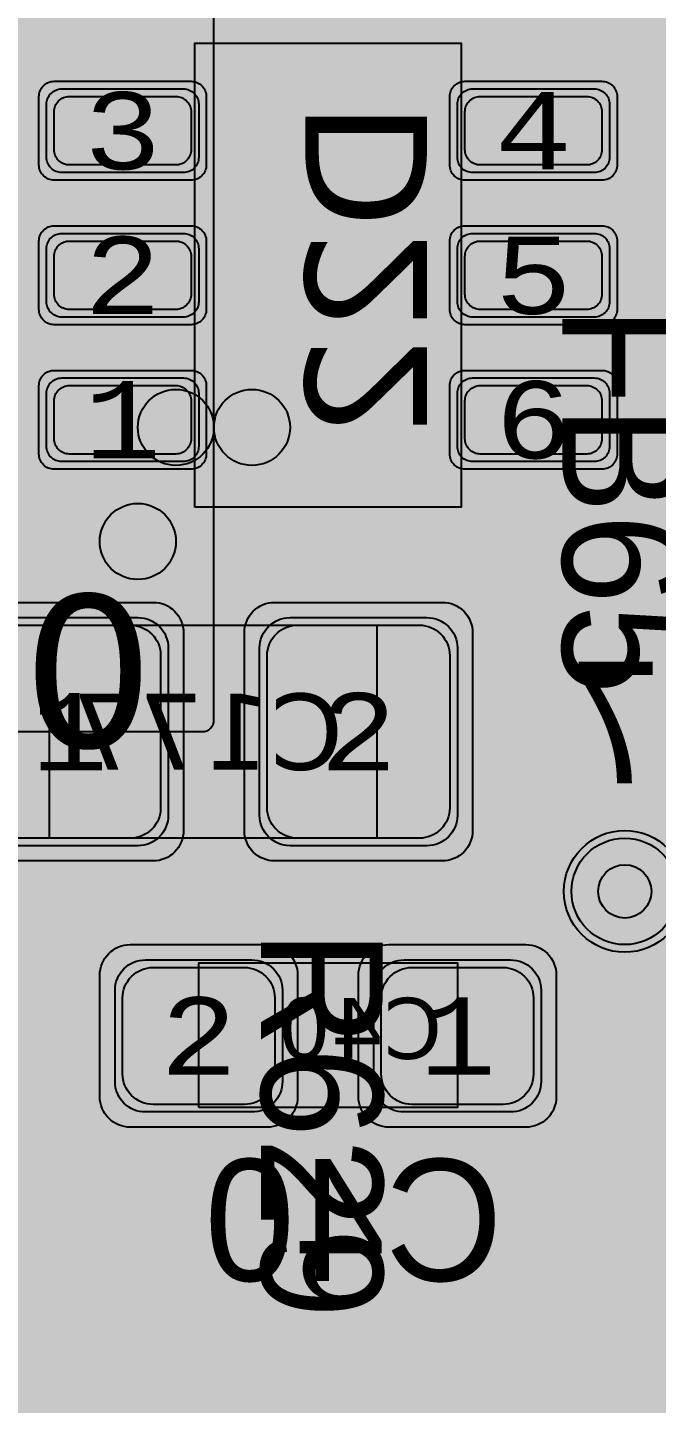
# Model space of a CAD drawing. Extents: x -28 to 199, y -61 to 255.
# Drawn here: x 58.27 to 62.41, y 197.58 to 206.63 of the extents above; entities that cross this region are included whole.
import ezdxf
from ezdxf.enums import TextEntityAlignment as Align

# ---------------------------------------------------------------- set-up
doc = ezdxf.new("R2010")
doc.units = 0
doc.header["$MEASUREMENT"] = 0
for name, color, linetype in [('ASSEMBLY_OUTLINES_BTM', 191, 'CONTINUOUS'), ('ASSEMBLY_PART_NUMBERS_BTM', 191, 'CONTINUOUS'), ('ASSEMBLY_PART_NUMBERS_TOP', 102, 'CONTINUOUS'), ('ASSEMBLY_REF_DES_BTM', 191, 'CONTINUOUS'), ('ASSEMBLY_REF_DES_TOP', 102, 'CONTINUOUS'), ('DRILL_DRAWING', 21, 'CONTINUOUS'), ('GENERATED_SILKSCREEN_BTM', 255, 'CONTINUOUS'), ('GENERATED_SILKSCREEN_TOP', 140, 'CONTINUOUS'), ('PART_PADS_SMD_BTM', 10, 'CONTINUOUS'), ('PIN_NUMBERS_BTM', 8, 'CONTINUOUS'), ('PIN_NUMBERS_TOP', 8, 'CONTINUOUS'), ('PLACEMENT_OUTLINES_BTM', 222, 'CONTINUOUS'), ('PLANE_DATA_LAYER_TOP', 150, 'CONTINUOUS'), ('PLANE_SHAPES_LAYER_2', 230, 'CONTINUOUS'), ('PLANE_SHAPES_LAYER_3', 81, 'CONTINUOUS'), ('PLANE_SHAPES_LAYER_TOP', 150, 'CONTINUOUS'), ('SILKSCREEN_OUTLINES_BTM', 211, 'CONTINUOUS'), ('SILKSCREEN_REF_DES_BTM', 211, 'CONTINUOUS'), ('SILKSCREEN_REF_DES_TOP', 150, 'CONTINUOUS'), ('SOLDERMASK_PADS_BTM', 12, 'CONTINUOUS'), ('SOLDERPASTE_PADS_BTM', 12, 'CONTINUOUS'), ('TRACES_LAYER_3', 81, 'CONTINUOUS'), ('TRACES_LAYER_BOTTOM', 10, 'CONTINUOUS'), ('TRACES_LAYER_TOP', 150, 'CONTINUOUS'), ('VIA_HOLES_LAYER_2', 30, 'CONTINUOUS'), ('VIA_HOLES_LAYER_3', 30, 'CONTINUOUS'), ('VIA_HOLES_LAYER_BOTTOM', 30, 'CONTINUOUS'), ('VIA_HOLES_LAYER_TOP', 30, 'CONTINUOUS'), ('VIA_PADS_LAYER_2', 230, 'CONTINUOUS'), ('VIA_PADS_LAYER_3', 81, 'CONTINUOUS'), ('VIA_PADS_LAYER_BOTTOM', 10, 'CONTINUOUS'), ('VIA_PADS_LAYER_TOP', 150, 'CONTINUOUS')]:
    doc.layers.add(name, color=color, linetype=linetype)
doc.styles.add('COURIER_NEW', font='COUR.TTF')
doc.styles.add('VERDANA', font='verdana.TTF')
doc.styles.add('VERIBEST_GERBER_0', font='txt')

msp = doc.modelspace()

# ---------------------------------------------------------------- hatches: boundary and pattern name
at = {"layer": 'ASSEMBLY_OUTLINES_BTM'}
h = msp.add_hatch(color=256, dxfattribs=at)
edge = h.paths.add_edge_path()
edge.add_arc((59.75, 204), 0.25, 0, 360)
at = {"layer": 'GENERATED_SILKSCREEN_BTM'}
h = msp.add_hatch(color=256, dxfattribs=at)
edge = h.paths.add_edge_path()
edge.add_arc((59, 203.25), 0.25, 0, 360)
at = {"layer": 'PLANE_DATA_LAYER_TOP'}
msp.add_hatch(color=256, dxfattribs=at).paths.add_polyline_path([(59.5, 208.6738, 0.414213562373095), (59.4238, 208.75), (54.8262, 208.75, 0.414213562373095), (54.75, 208.6738), (54.75, 206.250008, -0.414213562373095), (54.749992, 206.25), (53.148147, 206.25, 0.1594073222067743), (53.103112, 206.235268, -0.1594069065060631), (52.807608, 206.138601), (50.5762, 206.138601, 0.414213562373095), (50.5, 206.062401), (50.5, 205.55861, 0.1579723180388247), (50.514481, 205.51392, -0.1579736474302202), (50.6, 205.25), (50.6, 203.85, -0.1579736474302071), (50.514481, 203.58608, 0.1579723180389022), (50.5, 203.54139), (50.5, 203.3262, 0.414213562373095), (50.5762, 203.25), (54.749992, 203.25, -0.414213562373095), (54.75, 203.249992), (54.75, 202.0762, 0.414213562373095), (54.8262, 202), (55.937927, 202, 0.414213562373095), (56.014127, 202.0762), (56.014127, 202.076202, 0.0405672307519167), (56.013127, 202.088506, -0.0405733412202087), (56, 202.25, -0.9999999999999999), (58, 202.25, -0.0405733412202087), (57.986873, 202.088506, 0.0405672307519167), (57.985873, 202.076202), (57.985873, 202.0762, 0.414213562373095), (58.062073, 202), (59.4238, 202, 0.414213562373095), (59.5, 202.0762)], flags=0)
at = {"layer": 'PLANE_SHAPES_LAYER_2'}
h = msp.add_hatch(color=256, dxfattribs=at)
h.paths.add_polyline_path([(169.5, 129.25), (149.5, 129.25), (142.25, 122), (142.25, 90.5), (147.5, 90.5), (147.5, 80), (154, 80), (154, 69.25), (131.75, 69.25), (131.75, 73.25), (121.25, 73.25), (121.25, 81), (110.5, 81), (110.5, 125.75), (106.5, 125.75), (106.5, 128.75), (93.5, 128.75), (93.5, 120.25), (91.75, 120.25), (91.75, 121.5), (80, 121.5), (80, 118.25), (73.25, 118.25), (73.25, 124.5), (67.5, 124.5), (67.5, 128), (57.75, 128), (57.75, 120.25), (55.25, 120.25), (55.25, 121.5), (47.5, 121.5), (47.5, 119), (35, 119), (35, 134.75), (32.75, 134.75), (32.75, 159.75), (29.25, 159.75), (29.25, 175.25), (22.5, 175.25), (22.5, 195.25), (17.25, 195.25), (17.25, 198), (22.5, 198), (22.5, 216.5), (40.25, 216.5), (40.25, 235.5), (54.5, 235.5), (54.5, 254), (87.25, 254), (87.25, 236.25), (86.25, 236.25), (86.25, 228.75), (81, 228.75), (81, 218.75), (95.25, 218.75), (95.25, 194.5), (87, 194.5), (87, 172), (131.1, 172), (131.1, 208.75), (115.5, 208.75), (115.5, 213.75), (106.75, 213.75), (106.75, 218.75), (110.25, 222.25), (110.25, 226.25), (142.5, 226.25), (142.5, 221.5), (160.5, 221.5), (160.5, 240.75), (169.5, 240.75)])
h.paths.add_polyline_path([(35.5, 149.5), (41.75, 149.5), (41.75, 152), (39.25, 152), (39.25, 154), (37.75, 154), (37.75, 152), (35.5, 152)], flags=16)
h.paths.add_polyline_path([(37.5, 125.75), (37.5, 128.75), (42.75, 128.75), (42.75, 125.75)], flags=16)
h.paths.add_polyline_path([(52, 127.75), (52, 130.75), (54.25, 130.75), (54.25, 127.75)], flags=16)
h.paths.add_polyline_path([(50.75, 219.5), (50.75, 226.5), (71.75, 226.5), (71.75, 219.5)], flags=16)
h.paths.add_polyline_path([(66.5, 150.75), (66.5, 177.5), (72.25, 177.5), (72.25, 150.75)], flags=16)
h.paths.add_polyline_path([(47.25, 185.25), (73, 185.25), (73, 188.25), (70.25, 188.25), (70.25, 191), (47.25, 191)], flags=16)
h.paths.add_polyline_path([(84.5, 208), (84.5, 212.75), (85, 212.75), (85, 208)], flags=16)
h.paths.add_polyline_path([(61.5, 137.25), (87.75, 137.25), (87.75, 140.5), (84.75, 140.5), (84.75, 143), (61.5, 143)], flags=16)
h.paths.add_polyline_path([(88.75, 127), (88.75, 130), (91, 130), (91, 127)], flags=16)
h.paths.add_polyline_path([(85.5, 130.25), (85.5, 132.5), (91, 132.5), (91, 130.25)], flags=16)
h.paths.add_polyline_path([(108.75, 142.25), (135.75, 142.25), (135.75, 145.75), (132.25, 145.75), (132.25, 149), (108.75, 149)], flags=16)
h.paths.add_polyline_path([(114.25, 126.75), (140.75, 126.75), (140.75, 129.75), (137.25, 129.75), (137.25, 133), (114.25, 133)], flags=16)
h.paths.add_polyline_path([(155.25, 180.25), (166.25, 180.25), (166.25, 186.25), (152.25, 186.25), (152.25, 183), (155.25, 183)], flags=16)
at = {"layer": 'PLANE_SHAPES_LAYER_3'}
h = msp.add_hatch(color=256, dxfattribs=at)
h.paths.add_polyline_path([(169.5, 129.25), (149.5, 129.25), (142.25, 122), (142.25, 90.5), (147.5, 90.5), (147.5, 80), (154, 80), (154, 69.25), (131.75, 69.25), (131.75, 73.25), (121.25, 73.25), (121.25, 81), (110.5, 81), (110.5, 125.75), (106.5, 125.75), (106.5, 128.75), (93.5, 128.75), (93.5, 120.25), (91.75, 120.25), (91.75, 121.5), (80, 121.5), (80, 118.25), (73.25, 118.25), (73.25, 124.5), (67.5, 124.5), (67.5, 127.75), (58.25, 127.75), (58.25, 130.25), (88.75, 130.25), (88.75, 127), (91, 127), (91, 132.5), (55, 132.5), (55, 131.25), (52, 131.25), (52, 127.75), (55, 127.75), (55, 127.25), (57.75, 127.25), (57.75, 120.25), (55.25, 120.25), (55.25, 121.5), (47.5, 121.5), (47.5, 119), (35, 119), (35, 134.75), (32.75, 134.75), (32.75, 159.75), (29.25, 159.75), (29.25, 175.25), (22.5, 175.25), (22.5, 195.25), (17.25, 195.25), (17.25, 198), (22.5, 198), (22.5, 216.5), (40.25, 216.5), (40.25, 235.5), (54.5, 235.5), (54.5, 254), (87.25, 254), (87.25, 236.25), (86.25, 236.25), (86.25, 228.75), (81, 228.75), (81, 218.75), (95.25, 218.75), (95.25, 194.5), (87, 194.5), (87, 172), (131.1, 172), (131.1, 208.75), (115.5, 208.75), (115.5, 213.75), (106.75, 213.75), (106.75, 218.75), (110.25, 222.25), (110.25, 226.25), (142.5, 226.25), (142.5, 221.5), (160.5, 221.5), (160.5, 240.75), (169.5, 240.75)])
h.paths.add_polyline_path([(35.5, 149.5), (41.75, 149.5), (41.75, 152), (39.25, 152), (39.25, 154), (37.75, 154), (37.75, 152), (35.5, 152)], flags=16)
h.paths.add_polyline_path([(37.5, 125.75), (37.5, 128.75), (42.75, 128.75), (42.75, 125.75)], flags=16)
h.paths.add_polyline_path([(50.75, 219.5), (50.75, 226.5), (71.75, 226.5), (71.75, 219.5)], flags=16)
h.paths.add_polyline_path([(66.5, 150.75), (66.5, 177.5), (72.25, 177.5), (72.25, 150.75)], flags=16)
h.paths.add_polyline_path([(47.25, 185.25), (73, 185.25), (73, 188.25), (70.25, 188.25), (70.25, 191), (47.25, 191)], flags=16)
h.paths.add_polyline_path([(84.5, 208), (84.5, 212.75), (85, 212.75), (85, 208)], flags=16)
h.paths.add_polyline_path([(61.5, 137.25), (87.75, 137.25), (87.75, 140.5), (84.75, 140.5), (84.75, 143), (61.5, 143)], flags=16)
h.paths.add_polyline_path([(108.75, 142.25), (135.75, 142.25), (135.75, 145.75), (132.25, 145.75), (132.25, 149), (108.75, 149)], flags=16)
h.paths.add_polyline_path([(114.25, 126.75), (140.75, 126.75), (140.75, 129.75), (137.25, 129.75), (137.25, 133), (114.25, 133)], flags=16)
h.paths.add_polyline_path([(155.25, 180.25), (166.25, 180.25), (166.25, 186.25), (152.25, 186.25), (152.25, 183), (155.25, 183)], flags=16)
at = {"layer": 'SILKSCREEN_OUTLINES_BTM'}
h = msp.add_hatch(color=256, dxfattribs=at)
edge = h.paths.add_edge_path()
edge.add_arc((59, 203.25), 0.25, 0, 360)
at = {"layer": 'VIA_HOLES_LAYER_2'}
h = msp.add_hatch(color=256, dxfattribs=at)
edge = h.paths.add_edge_path()
edge.add_arc((62.2, 200.95), 0.175, 0, 360)
at = {"layer": 'VIA_HOLES_LAYER_3'}
h = msp.add_hatch(color=256, dxfattribs=at)
edge = h.paths.add_edge_path()
edge.add_arc((62.2, 200.95), 0.175, 0, 360)
at = {"layer": 'VIA_HOLES_LAYER_BOTTOM'}
h = msp.add_hatch(color=256, dxfattribs=at)
edge = h.paths.add_edge_path()
edge.add_arc((62.2, 200.95), 0.175, 0, 360)
at = {"layer": 'VIA_HOLES_LAYER_TOP'}
h = msp.add_hatch(color=256, dxfattribs=at)
edge = h.paths.add_edge_path()
edge.add_arc((62.2, 200.95), 0.175, 0, 360)

# ---------------------------------------------------------------- linework, layer by layer
at = {"layer": 'ASSEMBLY_OUTLINES_BTM', "const_width": 0.1}
msp.add_lwpolyline([(59.37, 203.48), (59.37, 206.53), (61.12, 206.53), (61.12, 203.48)], close=True, dxfattribs=at)
at = {"layer": 'ASSEMBLY_OUTLINES_BTM'}
for points in [[(58.42, 201.3), (58.42, 202.7), (60.57, 202.7), (60.57, 201.3)], [(59.4, 199.53), (59.4, 200.48), (61.1, 200.48), (61.1, 199.53)]]:
    msp.add_lwpolyline(points, close=True, dxfattribs=at)
for centre in [(59.25, 204), (59.75, 204)]:
    msp.add_circle(centre, 0.25, dxfattribs=at)
at = {"layer": 'GENERATED_SILKSCREEN_BTM', "const_width": 0.15}
for points in [[(61.125005, 206.283116, 1.53862e-05), (61.124995, 206.283112), (61.124995, 206.524995), (59.375005, 206.524995), (59.375005, 206.283112, 1.53862e-05), (59.374995, 206.283116), (59.374995, 206.525, -0.4142135624), (59.375, 206.525005), (61.125, 206.525005, -0.4142135624), (61.125005, 206.525), (61.125005, 206.283116)], [(59.375005, 205.333112, 1.53862e-05), (59.374995, 205.333116), (59.374995, 205.616884, 1.53862e-05), (59.375005, 205.616888), (59.375005, 205.333112)], [(61.125005, 205.333116, 1.53862e-05), (61.124995, 205.333112), (61.124995, 205.616888, 1.53862e-05), (61.125005, 205.616884), (61.125005, 205.333116)], [(59.375005, 204.383112, 1.53862e-05), (59.374995, 204.383116), (59.374995, 204.666884, 1.53862e-05), (59.375005, 204.666888), (59.375005, 204.383112)], [(61.125005, 204.383116, 1.53862e-05), (61.124995, 204.383112), (61.124995, 204.666888, 1.53862e-05), (61.125005, 204.666884), (61.125005, 204.383116)], [(59.500005, 204, -0.113247518), (59.475, 203.891016), (59.475, 203.891039, 0.2293939941), (59.475, 204.108961), (59.475, 204.108984, -0.113247518), (59.500005, 204)], [(61.125005, 203.475, -0.4142135624), (61.125, 203.474995), (59.375, 203.474995, -0.4142135624), (59.374995, 203.475), (59.374995, 203.716884, 1.53862e-05), (59.375005, 203.716888), (59.375005, 203.475005), (61.124995, 203.475005), (61.124995, 203.716888, 1.53862e-05), (61.125005, 203.716884), (61.125005, 203.475)], [(59.769515, 202.700005, 1.10969e-05), (59.769508, 202.699995), (59.230492, 202.699995, 1.10969e-05), (59.230485, 202.700005), (59.769515, 202.700005)], [(59.769515, 201.299995), (59.230485, 201.299995, 1.10969e-05), (59.230492, 201.300005), (59.769508, 201.300005, 1.10969e-05), (59.769515, 201.299995)], [(60.542098, 200.480005, 1.22306e-05), (60.542089, 200.479995), (59.957911, 200.479995, 1.22306e-05), (59.957902, 200.480005), (60.542098, 200.480005)], [(60.533844, 199.529995), (59.966156, 199.529995, 1.1642e-05), (59.966164, 199.530005), (60.533836, 199.530005, 1.1642e-05), (60.533844, 199.529995)]]:
    msp.add_lwpolyline(points, format="xyb", dxfattribs=at)
for points in [[(61.9436, 201.6704), (61.9452, 201.6648), (61.9444, 201.6592), (61.9412, 201.6544), (61.9364, 201.6512), (61.9308, 201.6496), (61.9252, 201.6488), (61.9204, 201.6504), (61.9164, 201.6552), (61.4852, 202.4224), (61.4836, 202.4264), (61.4836, 202.4296), (61.4836, 202.4328), (61.4852, 202.436), (61.4876, 202.4408), (61.4908, 202.444), (61.4948, 202.4456), (61.4988, 202.4464), (62.0388, 202.4464), (62.0444, 202.4448), (62.0492, 202.4408), (62.0516, 202.436), (62.0524, 202.4296), (62.0516, 202.424), (62.0492, 202.4184), (62.0444, 202.4144), (62.0388, 202.4136), (61.526, 202.4136), (61.9436, 201.6704)], [(62.6724, 201.6552), (62.2412, 202.4224), (62.2396, 202.4264), (62.2396, 202.4296), (62.2396, 202.4328), (62.2412, 202.436), (62.2436, 202.4408), (62.2468, 202.444), (62.2508, 202.4456), (62.2548, 202.4464), (62.7948, 202.4464)], [(62.7948, 202.4136), (62.282, 202.4136), (62.6996, 201.6704)], [(59.7748, 199.0636), (59.6404, 199.1732), (59.6372, 199.174), (59.6356, 199.1748), (59.634, 199.1756), (59.6308, 199.1764), (59.3612, 199.1764), (59.358, 199.1756), (59.3564, 199.1748), (59.354, 199.174), (59.3508, 199.1732), (59.2164, 199.0636), (59.214, 199.0596), (59.2132, 199.0564), (59.2116, 199.054), (59.2108, 199.0508), (59.2108, 198.502), (59.2116, 198.4996), (59.2132, 198.494), (59.214, 198.4924), (59.2164, 198.4892), (59.3508, 198.3796), (59.354, 198.3788), (59.3564, 198.378), (59.3572, 198.3772), (59.3588, 198.3764), (59.3612, 198.3764), (59.6308, 198.3764), (59.634, 198.3772), (59.6372, 198.378), (59.6404, 198.3796), (59.7748, 198.4892), (59.7772, 198.4908), (59.778, 198.4916), (59.7796, 198.494), (59.7812, 198.4996), (59.782, 198.502), (59.782, 199.0508), (59.7812, 199.054), (59.7796, 199.0564), (59.7788, 199.0596), (59.7748, 199.0636)], [(60.4828, 198.6676), (60.0524, 199.0964), (60.0524, 198.6676), (60.4828, 198.6676)], [(61.1508, 198.3796), (61.2852, 198.4892), (61.2892, 198.4916), (61.29, 198.4948), (61.2916, 198.498), (61.2924, 198.502), (61.2924, 199.0508), (61.2916, 199.0548), (61.29, 199.058), (61.2884, 199.0596), (61.2876, 199.0612), (61.286, 199.0636), (61.1508, 199.1732), (61.1484, 199.174), (61.146, 199.1748), (61.1452, 199.1756), (61.142, 199.1764), (60.8724, 199.1764), (60.8684, 199.1756), (60.8668, 199.1748), (60.8644, 199.174), (60.862, 199.1732), (60.7268, 199.0636), (60.7236, 199.0596), (60.722, 199.0532), (60.7228, 199.0484), (60.7244, 199.0444), (60.7268, 199.0412), (60.7308, 199.038), (60.7348, 199.0356), (60.7388, 199.0348), (60.7428, 199.0348), (60.746, 199.0372), (60.878, 199.1436), (61.1364, 199.1436), (61.2596, 199.0428), (61.2596, 198.51), (61.1364, 198.4092), (60.878, 198.4092), (60.746, 198.5156), (60.7428, 198.5172), (60.7388, 198.518), (60.7348, 198.5172), (60.7308, 198.5148), (60.7268, 198.5116), (60.7244, 198.5076), (60.7228, 198.5028), (60.722, 198.498), (60.7236, 198.4932), (60.7268, 198.4892), (60.862, 198.3796), (60.8652, 198.378), (60.866, 198.3772), (60.8684, 198.3772), (60.8692, 198.3764), (60.87, 198.3764), (60.8724, 198.3764), (61.142, 198.3764), (61.1452, 198.3772), (61.1484, 198.378), (61.1508, 198.3796)], [(59.6764, 198.4492), (59.626, 198.4092), (59.3676, 198.4092), (59.2428, 198.51), (59.2428, 199.0428), (59.29, 199.0804), (59.6764, 198.4492)], [(59.7492, 199.0428), (59.7492, 198.51), (59.702, 198.47), (59.3148, 199.1012), (59.3676, 199.1436), (59.626, 199.1436), (59.7492, 199.0428)], [(60.0524, 198.3924), (60.0516, 198.386), (60.0476, 198.382), (60.042, 198.3796), (60.0364, 198.3788), (60.0308, 198.3796), (60.026, 198.382), (60.022, 198.386), (60.0204, 198.3924), (60.0204, 198.6348), (59.9828, 198.6348), (59.9772, 198.6364), (59.9724, 198.6396), (59.97, 198.6452), (59.9692, 198.6508), (59.97, 198.6572), (59.9724, 198.6628), (59.9772, 198.6668), (59.9828, 198.6676), (60.0204, 198.6676), (60.0204, 199.138), (60.0212, 199.142), (60.0236, 199.1452), (60.0268, 199.1484), (60.0308, 199.1508), (60.0356, 199.1524), (60.0404, 199.1532), (60.0444, 199.1524), (60.0484, 199.1492), (60.534, 198.6636), (60.5372, 198.6588), (60.5388, 198.654), (60.538, 198.6492), (60.5348, 198.6436), (60.5332, 198.6396), (60.53, 198.6372), (60.5268, 198.6356), (60.5228, 198.6348), (60.0524, 198.6348), (60.0524, 198.3924)]]:
    msp.add_lwpolyline(points, dxfattribs=at)
at = {"layer": 'GENERATED_SILKSCREEN_BTM'}
msp.add_circle((59, 203.25), 0.25, dxfattribs=at)
at = {"layer": 'GENERATED_SILKSCREEN_TOP', "const_width": 0.15}
for points in [[(62.5772, 204.6928), (61.8092, 204.6928), (61.8036, 204.6912), (61.7988, 204.6872), (61.7964, 204.6824), (61.7956, 204.6768), (61.7964, 204.6704), (61.7988, 204.6648), (61.8036, 204.6608), (61.8092, 204.6592), (62.2132, 204.6592), (62.2132, 204.2968), (62.214, 204.2912), (62.218, 204.2864), (62.2236, 204.284), (62.2292, 204.2832), (62.2356, 204.284), (62.2412, 204.2864), (62.2444, 204.2912), (62.246, 204.2968), (62.246, 204.6592), (62.5604, 204.6592)], [(62.5772, 203.9368), (62.2276, 203.9368), (62.2252, 203.9368), (62.2228, 203.9368), (61.8092, 203.9368), (61.8036, 203.9352), (61.798, 203.9312), (61.794, 203.9264), (61.7932, 203.9208), (61.7932, 203.5008), (61.9076, 203.3696), (61.9124, 203.3664), (61.9188, 203.3648), (62.09, 203.3648), (62.2228, 203.4824), (62.29, 203.3984), (62.2932, 203.396), (62.2972, 203.3936), (62.3012, 203.392), (62.3036, 203.3912), (62.4732, 203.3912)], [(62.2084, 203.9032), (62.2084, 203.5144), (62.0764, 203.3968), (61.926, 203.3968), (61.826, 203.512), (61.826, 203.9032), (62.2084, 203.9032)], [(62.5604, 203.9032), (62.5604, 203.5136), (62.4612, 203.424), (62.3124, 203.424), (62.2412, 203.512), (62.2412, 203.9032), (62.5604, 203.9032)], [(62.4732, 203.3912), (62.5876, 203.4944)], [(62.5604, 203.024), (62.4596, 203.1472), (62.1724, 203.1472), (62.2612, 203.0384), (62.262, 203.0352), (62.2628, 203.0336), (62.2628, 203.0328), (62.2636, 203.0328), (62.2644, 203.0288), (62.2644, 202.7592), (62.2636, 202.756), (62.2628, 202.7552), (62.2628, 202.7544), (62.262, 202.752), (62.2612, 202.7488), (62.1524, 202.6144), (62.1508, 202.6136), (62.1492, 202.612), (62.1484, 202.6112), (62.1468, 202.6112), (62.1412, 202.6096), (62.1388, 202.6088), (61.9188, 202.6088), (61.9148, 202.6096), (61.9116, 202.6112), (61.9084, 202.612), (61.906, 202.6144), (61.7964, 202.7488), (61.7948, 202.7528), (61.794, 202.7536), (61.794, 202.7552), (61.794, 202.7568), (61.7932, 202.7576), (61.7932, 202.7592), (61.7932, 203.0288), (61.794, 203.032), (61.7948, 203.0352), (61.7964, 203.0384), (61.906, 203.1728), (61.9076, 203.1744), (61.9084, 203.176), (61.9108, 203.1776), (61.9164, 203.1792), (61.9188, 203.18), (62.4676, 203.18), (62.4716, 203.1792), (62.4748, 203.1776), (62.4772, 203.176), (62.478, 203.1744), (62.4804, 203.1728), (62.59, 203.0384)], [(62.1308, 203.1472), (61.9268, 203.1472), (61.826, 203.024), (61.826, 202.7656), (61.9268, 202.6408), (62.1308, 202.6408), (62.2324, 202.7656), (62.2324, 203.024), (62.1308, 203.1472)], [(62.59, 202.7488), (62.4804, 202.6144), (62.4764, 202.6104), (62.47, 202.6096), (62.466, 202.6104), (62.462, 202.612), (62.458, 202.6144), (62.4548, 202.6184), (62.4524, 202.6224), (62.4516, 202.6264), (62.4516, 202.6304), (62.454, 202.6336), (62.5604, 202.7648)], [(62.5772, 202.4248), (62.1924, 202.4248), (62.1868, 202.424), (62.1828, 202.4216), (62.1804, 202.4184), (62.1788, 202.4128), (62.1772, 202.4088), (62.1764, 202.4056), (62.1772, 202.4016), (62.1796, 202.3984), (62.286, 202.268), (62.286, 202.0096), (62.1844, 201.8848), (61.9268, 201.8848), (61.8268, 202.0096), (61.8268, 202.268), (61.9324, 202.3984), (61.9348, 202.404), (61.9348, 202.4088), (61.9316, 202.4136), (61.9276, 202.4184), (61.922, 202.4216), (61.9164, 202.4224), (61.9132, 202.4224), (61.9108, 202.4216), (61.9068, 202.4176), (61.7964, 202.2824), (61.7948, 202.28), (61.7948, 202.2768), (61.7932, 202.2736), (61.7932, 202.004), (61.7932, 202.0016), (61.794, 202.0008), (61.794, 202), (61.7948, 201.9984), (61.7948, 201.9968), (61.7964, 201.9936), (61.9068, 201.8584), (61.9092, 201.856), (61.9108, 201.8552), (61.9156, 201.8536), (61.9188, 201.8528), (62.1924, 201.8528), (62.1964, 201.8536), (62.2004, 201.8552), (62.202, 201.8552), (62.2028, 201.856), (62.2044, 201.8576), (62.206, 201.8584), (62.3148, 201.9936), (62.3164, 201.9976), (62.3172, 202), (62.318, 202.004), (62.318, 202.2736)], [(62.318, 202.2736), (62.3172, 202.2768), (62.3164, 202.2792), (62.3148, 202.2824), (62.2268, 202.3912), (62.5604, 202.3912)], [(60.3092, 200.0256), (60.3108, 200.0232), (60.3148, 200.0224), (60.3188, 200.02), (60.3228, 200.02), (60.4876, 200.02), (60.4916, 200.02), (60.494, 200.0224), (60.4964, 200.0224), (60.4972, 200.0232), (60.498, 200.024), (60.5004, 200.0256), (60.61, 200.1616), (60.6116, 200.1656), (60.6124, 200.168), (60.6132, 200.172), (60.6132, 200.5752), (60.6116, 200.5824), (60.6076, 200.5864), (60.6036, 200.5912), (60.5972, 200.5928), (59.8292, 200.5928), (59.8228, 200.5912), (59.8188, 200.5872), (59.8164, 200.5824), (59.8156, 200.5768), (59.8164, 200.5704), (59.8188, 200.5648), (59.8228, 200.5608), (59.8292, 200.5592), (60.1972, 200.5592), (60.1972, 200.1832), (59.8244, 200.052), (59.8188, 200.0488), (59.8156, 200.0432), (59.8148, 200.0368), (59.8164, 200.032), (59.8196, 200.0272), (59.8236, 200.0232), (59.8284, 200.0208), (59.8348, 200.0224), (60.2076, 200.1536), (60.3092, 200.0256)], [(60.5804, 200.5592), (60.5804, 200.176), (60.4796, 200.052), (60.3308, 200.052), (60.2292, 200.176), (60.2292, 200.5592), (60.5804, 200.5592)], [(60.61, 199.4048), (60.5004, 199.2704), (60.4964, 199.2664), (60.49, 199.2656), (60.486, 199.2664), (60.482, 199.268), (60.478, 199.2704), (60.4748, 199.2744), (60.4724, 199.2784), (60.4716, 199.2824), (60.4716, 199.2864), (60.474, 199.2896), (60.5804, 199.4208), (60.5804, 199.68), (60.4796, 199.8032), (60.1924, 199.8032), (60.2812, 199.6944), (60.282, 199.6912), (60.2828, 199.6896), (60.2828, 199.6888), (60.2836, 199.6888), (60.2844, 199.6848), (60.2844, 199.4152), (60.2836, 199.412), (60.2828, 199.4112), (60.2828, 199.4104), (60.282, 199.408), (60.2812, 199.4048), (60.1724, 199.2704), (60.1708, 199.2696), (60.1692, 199.268), (60.1684, 199.2672), (60.1668, 199.2672), (60.1612, 199.2656), (60.1588, 199.2648), (59.9388, 199.2648), (59.9348, 199.2656), (59.9316, 199.2672), (59.9284, 199.268), (59.926, 199.2704), (59.8164, 199.4048), (59.8148, 199.4088), (59.814, 199.4096), (59.814, 199.4112), (59.814, 199.4128), (59.8132, 199.4136), (59.8132, 199.4152), (59.8132, 199.6848), (59.814, 199.688), (59.8148, 199.6912), (59.8164, 199.6944), (59.926, 199.8288), (59.9276, 199.8304), (59.9284, 199.832), (59.9308, 199.8336), (59.9364, 199.8352), (59.9388, 199.836), (60.4876, 199.836), (60.4916, 199.8352), (60.4948, 199.8336), (60.4972, 199.832), (60.498, 199.8304), (60.5004, 199.8288), (60.61, 199.6944), (60.6108, 199.6912), (60.6116, 199.6888), (60.6124, 199.688), (60.6132, 199.6848), (60.6132, 199.4152), (60.6124, 199.412), (60.6124, 199.4112), (60.6116, 199.4104), (60.6108, 199.408), (60.61, 199.4048)], [(60.1508, 199.8032), (59.9468, 199.8032), (59.846, 199.68), (59.846, 199.4216), (59.9468, 199.2968), (60.1508, 199.2968), (60.2524, 199.4216), (60.2524, 199.68), (60.1508, 199.8032)], [(60.61, 198.6488), (60.5004, 198.5144), (60.4964, 198.512), (60.4932, 198.5112), (60.4908, 198.5096), (60.4876, 198.5088), (60.378, 198.5088), (60.3756, 198.5096), (60.37, 198.5112), (60.366, 198.512), (60.3644, 198.5144), (59.9316, 199.0472), (59.846, 199.0472), (59.846, 198.5248), (59.8444, 198.5192), (59.8412, 198.5144), (59.8356, 198.512), (59.8292, 198.5112), (59.8236, 198.512), (59.818, 198.5144), (59.8148, 198.5192), (59.8132, 198.5248), (59.8132, 199.064), (59.8148, 199.0704), (59.8188, 199.0744), (59.8236, 199.0784), (59.8292, 199.08), (59.9388, 199.08), (59.9412, 199.0792), (59.9468, 199.0776), (59.9492, 199.076), (59.9508, 199.0744), (59.9524, 199.0728), (60.386, 198.5408), (60.4796, 198.5408), (60.5804, 198.6656), (60.5804, 198.924), (60.474, 199.0544), (60.4724, 199.06), (60.4732, 199.0648), (60.4756, 199.0704), (60.4804, 199.0736), (60.486, 199.0768), (60.4916, 199.0776), (60.4964, 199.0768), (60.5004, 199.0728), (60.61, 198.9384), (60.6108, 198.9352), (60.6116, 198.9328), (60.6124, 198.932), (60.6132, 198.9288), (60.6132, 198.6592), (60.6124, 198.656), (60.6124, 198.6552), (60.6116, 198.6544), (60.6108, 198.652), (60.61, 198.6488)], [(59.8164, 198.1824), (59.926, 198.3168), (59.93, 198.3208), (59.9348, 198.3216), (59.9404, 198.3208), (59.946, 198.3176), (59.9508, 198.3144), (59.9532, 198.3088), (59.954, 198.304), (59.9524, 198.2984), (59.846, 198.168), (59.846, 197.9096), (59.9468, 197.7848), (60.234, 197.7848), (60.146, 197.8936), (60.1444, 197.8968), (60.1436, 197.8976), (60.1428, 197.9), (60.1428, 197.9032), (60.1428, 198.1728), (60.1428, 198.176), (60.1452, 198.1808), (60.146, 198.1824), (60.2548, 198.3168), (60.2556, 198.3184), (60.2572, 198.32), (60.2596, 198.3216), (60.2652, 198.3232), (60.2684, 198.324), (60.4876, 198.324), (60.4916, 198.3232), (60.4948, 198.3216), (60.4972, 198.32), (60.498, 198.3184), (60.5004, 198.3168), (60.61, 198.1824), (60.6108, 198.1792), (60.6116, 198.1768), (60.6124, 198.176), (60.6132, 198.1728), (60.6132, 197.9032), (60.6124, 197.9), (60.6124, 197.8992), (60.6116, 197.8984), (60.6108, 197.896), (60.61, 197.8928), (60.5004, 197.7584), (60.4972, 197.756), (60.4932, 197.7552), (60.4908, 197.7536), (60.4876, 197.7528), (59.9388, 197.7528), (59.9364, 197.7536), (59.9308, 197.7552), (59.9292, 197.756), (59.926, 197.7584), (59.8164, 197.8928), (59.8148, 197.8968), (59.814, 197.8976), (59.814, 197.8992), (59.814, 197.9008), (59.8132, 197.9016), (59.8132, 197.9032), (59.8132, 198.1728), (59.814, 198.176), (59.8148, 198.1792), (59.8164, 198.1824)], [(60.4796, 198.2912), (60.2764, 198.2912), (60.1748, 198.168), (60.1748, 197.9096), (60.2764, 197.7848), (60.4796, 197.7848), (60.5804, 197.9096), (60.5804, 198.168), (60.4796, 198.2912)]]:
    msp.add_lwpolyline(points, dxfattribs=at)
at = {"layer": 'PART_PADS_SMD_BTM'}
for points in [[(58.4, 206.125, -0.4142135624), (58.5, 206.225), (59.3, 206.225, -0.4142135624), (59.4, 206.125), (59.4, 205.775, -0.4142135624), (59.3, 205.675), (58.5, 205.675, -0.4142135624), (58.4, 205.775)], [(61.1, 206.125, -0.4142135624), (61.2, 206.225), (62, 206.225, -0.4142135624), (62.1, 206.125), (62.1, 205.775, -0.4142135624), (62, 205.675), (61.2, 205.675, -0.4142135624), (61.1, 205.775)], [(58.4, 205.175, -0.4142135624), (58.5, 205.275), (59.3, 205.275, -0.4142135624), (59.4, 205.175), (59.4, 204.825, -0.4142135624), (59.3, 204.725), (58.5, 204.725, -0.4142135624), (58.4, 204.825)], [(61.1, 205.175, -0.4142135624), (61.2, 205.275), (62, 205.275, -0.4142135624), (62.1, 205.175), (62.1, 204.825, -0.4142135624), (62, 204.725), (61.2, 204.725, -0.4142135624), (61.1, 204.825)], [(58.4, 204.225, -0.4142135624), (58.5, 204.325), (59.3, 204.325, -0.4142135624), (59.4, 204.225), (59.4, 203.875, -0.4142135624), (59.3, 203.775), (58.5, 203.775, -0.4142135624), (58.4, 203.875)], [(61.1, 204.225, -0.4142135624), (61.2, 204.325), (62, 204.325, -0.4142135624), (62.1, 204.225), (62.1, 203.875, -0.4142135624), (62, 203.775), (61.2, 203.775, -0.4142135624), (61.1, 203.875)], [(59, 202.75, -0.4142135624), (59.2, 202.55), (59.2, 201.45, -0.4142135624), (59, 201.25), (58.1, 201.25, -0.4142135624), (57.9, 201.45), (57.9, 202.55, -0.4142135624), (58.1, 202.75)], [(60.9, 202.75, -0.4142135624), (61.1, 202.55), (61.1, 201.45, -0.4142135624), (60.9, 201.25), (60, 201.25, -0.4142135624), (59.8, 201.45), (59.8, 202.55, -0.4142135624), (60, 202.75)], [(59.95, 199.7, -0.4142135624), (59.75, 199.5), (59.05, 199.5, -0.4142135624), (58.85, 199.7), (58.85, 200.3, -0.4142135624), (59.05, 200.5), (59.75, 200.5, -0.4142135624), (59.95, 200.3)], [(61.65, 199.7, -0.4142135624), (61.45, 199.5), (60.75, 199.5, -0.4142135624), (60.55, 199.7), (60.55, 200.3, -0.4142135624), (60.75, 200.5), (61.45, 200.5, -0.4142135624), (61.65, 200.3)]]:
    msp.add_lwpolyline(points, format="xyb", close=True, dxfattribs=at)
at = {"layer": 'PLACEMENT_OUTLINES_BTM'}
for points in [[(59.375, 203.475), (59.375, 206.525), (61.125, 206.525), (61.125, 203.475)], [(58.42, 201.3), (58.42, 202.7), (60.57, 202.7), (60.57, 201.3)], [(59.4, 199.53), (59.4, 200.48), (61.1, 200.48), (61.1, 199.53)]]:
    msp.add_lwpolyline(points, close=True, dxfattribs=at)
at = {"layer": 'PLANE_DATA_LAYER_TOP'}
msp.add_lwpolyline([(50.5762, 203.25), (54.749992, 203.25, -0.4142135624), (54.75, 203.249992), (54.75, 202.0762, 0.4142135624), (54.8262, 202), (55.937927, 202, 0.4142135624), (56.014127, 202.0762), (56.014127, 202.076202, 0.0405672308), (56.013127, 202.088506, -0.0405733412), (56, 202.25, -1), (58, 202.25, -0.0405733412), (57.986873, 202.088506, 0.0405672308), (57.985873, 202.076202), (57.985873, 202.0762, 0.4142135624), (58.062073, 202), (59.4238, 202, 0.4142135624), (59.5, 202.0762), (59.5, 208.6738, 0.4142135624)], format="xyb", dxfattribs=at)
at = {"layer": 'PLANE_SHAPES_LAYER_TOP'}
msp.add_solid([(54.75, 202), (59.5, 202), (54.75, 208.75), (59.5, 208.75)], dxfattribs=at)
at = {"layer": 'SILKSCREEN_OUTLINES_BTM'}
for points in [[(59.375, 203.475), (59.375, 206.525), (61.125, 206.525), (61.125, 203.475)], [(58.42, 201.3), (58.42, 202.7), (60.57, 202.7), (60.57, 201.3)], [(59.4, 199.53), (59.4, 200.48), (61.1, 200.48), (61.1, 199.53)]]:
    msp.add_lwpolyline(points, close=True, dxfattribs=at)
for centre in [(59.25, 204), (59, 203.25)]:
    msp.add_circle(centre, 0.25, dxfattribs=at)
at = {"layer": 'SOLDERMASK_PADS_BTM'}
for points in [[(58.35, 206.175, -0.4142135624), (58.45, 206.275), (59.35, 206.275, -0.4142135624), (59.45, 206.175), (59.45, 205.725, -0.4142135624), (59.35, 205.625), (58.45, 205.625, -0.4142135624), (58.35, 205.725)], [(61.05, 206.175, -0.4142135624), (61.15, 206.275), (62.05, 206.275, -0.4142135624), (62.15, 206.175), (62.15, 205.725, -0.4142135624), (62.05, 205.625), (61.15, 205.625, -0.4142135624), (61.05, 205.725)], [(58.35, 205.225, -0.4142135624), (58.45, 205.325), (59.35, 205.325, -0.4142135624), (59.45, 205.225), (59.45, 204.775, -0.4142135624), (59.35, 204.675), (58.45, 204.675, -0.4142135624), (58.35, 204.775)], [(61.05, 205.225, -0.4142135624), (61.15, 205.325), (62.05, 205.325, -0.4142135624), (62.15, 205.225), (62.15, 204.775, -0.4142135624), (62.05, 204.675), (61.15, 204.675, -0.4142135624), (61.05, 204.775)], [(58.35, 204.275, -0.4142135624), (58.45, 204.375), (59.35, 204.375, -0.4142135624), (59.45, 204.275), (59.45, 203.825, -0.4142135624), (59.35, 203.725), (58.45, 203.725, -0.4142135624), (58.35, 203.825)], [(61.05, 204.275, -0.4142135624), (61.15, 204.375), (62.05, 204.375, -0.4142135624), (62.15, 204.275), (62.15, 203.825, -0.4142135624), (62.05, 203.725), (61.15, 203.725, -0.4142135624), (61.05, 203.825)], [(59.1, 202.85, -0.4142135624), (59.3, 202.65), (59.3, 201.35, -0.4142135624), (59.1, 201.15), (58, 201.15, -0.4142135624), (57.8, 201.35), (57.8, 202.65, -0.4142135624), (58, 202.85)], [(61, 202.85, -0.4142135624), (61.2, 202.65), (61.2, 201.35, -0.4142135624), (61, 201.15), (59.9, 201.15, -0.4142135624), (59.7, 201.35), (59.7, 202.65, -0.4142135624), (59.9, 202.85)], [(60.05, 199.6, -0.4142135624), (59.85, 199.4), (58.95, 199.4, -0.4142135624), (58.75, 199.6), (58.75, 200.4, -0.4142135624), (58.95, 200.6), (59.85, 200.6, -0.4142135624), (60.05, 200.4)], [(61.75, 199.6, -0.4142135624), (61.55, 199.4), (60.65, 199.4, -0.4142135624), (60.45, 199.6), (60.45, 200.4, -0.4142135624), (60.65, 200.6), (61.55, 200.6, -0.4142135624), (61.75, 200.4)]]:
    msp.add_lwpolyline(points, format="xyb", close=True, dxfattribs=at)
at = {"layer": 'SOLDERPASTE_PADS_BTM'}
for points in [[(58.45, 206.075, -0.4142135624), (58.55, 206.175), (59.25, 206.175, -0.4142135624), (59.35, 206.075), (59.35, 205.825, -0.4142135624), (59.25, 205.725), (58.55, 205.725, -0.4142135624), (58.45, 205.825)], [(61.15, 206.075, -0.4142135624), (61.25, 206.175), (61.95, 206.175, -0.4142135624), (62.05, 206.075), (62.05, 205.825, -0.4142135624), (61.95, 205.725), (61.25, 205.725, -0.4142135624), (61.15, 205.825)], [(58.45, 205.125, -0.4142135624), (58.55, 205.225), (59.25, 205.225, -0.4142135624), (59.35, 205.125), (59.35, 204.875, -0.4142135624), (59.25, 204.775), (58.55, 204.775, -0.4142135624), (58.45, 204.875)], [(61.15, 205.125, -0.4142135624), (61.25, 205.225), (61.95, 205.225, -0.4142135624), (62.05, 205.125), (62.05, 204.875, -0.4142135624), (61.95, 204.775), (61.25, 204.775, -0.4142135624), (61.15, 204.875)], [(58.45, 204.175, -0.4142135624), (58.55, 204.275), (59.25, 204.275, -0.4142135624), (59.35, 204.175), (59.35, 203.925, -0.4142135624), (59.25, 203.825), (58.55, 203.825, -0.4142135624), (58.45, 203.925)], [(61.15, 204.175, -0.4142135624), (61.25, 204.275), (61.95, 204.275, -0.4142135624), (62.05, 204.175), (62.05, 203.925, -0.4142135624), (61.95, 203.825), (61.25, 203.825, -0.4142135624), (61.15, 203.925)], [(58.95, 202.7, -0.4142135624), (59.15, 202.5), (59.15, 201.5, -0.4142135624), (58.95, 201.3), (58.15, 201.3, -0.4142135624), (57.95, 201.5), (57.95, 202.5, -0.4142135624), (58.15, 202.7)], [(60.85, 202.7, -0.4142135624), (61.05, 202.5), (61.05, 201.5, -0.4142135624), (60.85, 201.3), (60.05, 201.3, -0.4142135624), (59.85, 201.5), (59.85, 202.5, -0.4142135624), (60.05, 202.7)], [(59.9, 199.75, -0.4142135624), (59.7, 199.55), (59.1, 199.55, -0.4142135624), (58.9, 199.75), (58.9, 200.25, -0.4142135624), (59.1, 200.45), (59.7, 200.45, -0.4142135624), (59.9, 200.25)], [(61.6, 199.75, -0.4142135624), (61.4, 199.55), (60.8, 199.55, -0.4142135624), (60.6, 199.75), (60.6, 200.25, -0.4142135624), (60.8, 200.45), (61.4, 200.45, -0.4142135624), (61.6, 200.25)]]:
    msp.add_lwpolyline(points, format="xyb", close=True, dxfattribs=at)
at = {"layer": 'TRACES_LAYER_3', "const_width": 0.5}
msp.add_lwpolyline([(67.3, 194.9), (67.3, 196.656164), (66.214744, 197.74142), (44.74142, 197.74142), (43.3, 196.3)], dxfattribs=at)
at = {"layer": 'TRACES_LAYER_BOTTOM', "const_width": 0.35}
for points in [[(59.4, 207.75), (59.4, 206.752451), (58.9, 206.252451), (58.9, 205.95)], [(61.1, 207.75), (61.6, 207.75), (61.6, 205.95)], [(58.9, 205.95), (57.527, 205.95), (57.277, 205.7), (56.25, 205.7)], [(61.6, 205), (62.7, 205), (63.65, 205.95), (63.75, 205.95)], [(58.9, 205), (57.9, 205), (57.8, 204.9)], [(58.55, 202), (58.55, 203.0875), (58.9, 203.4375), (58.9, 204.05)], [(61.6, 204.05), (63.75, 204.05)], [(58.55, 202), (57.662709, 201.112709), (57.362709, 201.112709), (56, 199.75)], [(59.4, 200), (58.55, 200.85), (58.55, 202)], [(62.2, 200.95), (61.15, 202), (60.45, 202)], [(61.1, 200), (61.15, 200), (62.1, 200.95), (62.2, 200.95)]]:
    msp.add_lwpolyline(points, dxfattribs=at)
at = {"layer": 'TRACES_LAYER_TOP', "const_width": 0.5}
msp.add_lwpolyline([(51, 196.6), (51.637291, 197.237291), (51.637291, 197.287291), (52.03219, 197.68219), (56.30057, 197.68219), (62.46838, 203.85), (63.5, 203.85)], dxfattribs=at)
at = {"layer": 'VIA_HOLES_LAYER_2'}
msp.add_circle((62.2, 200.95), 0.175, dxfattribs=at)
at = {"layer": 'VIA_HOLES_LAYER_3'}
msp.add_circle((62.2, 200.95), 0.175, dxfattribs=at)
at = {"layer": 'VIA_HOLES_LAYER_BOTTOM'}
msp.add_circle((62.2, 200.95), 0.175, dxfattribs=at)
at = {"layer": 'VIA_HOLES_LAYER_TOP'}
msp.add_circle((62.2, 200.95), 0.175, dxfattribs=at)
at = {"layer": 'VIA_PADS_LAYER_2'}
msp.add_circle((62.2, 200.95), 0.4, dxfattribs=at)
at = {"layer": 'VIA_PADS_LAYER_3'}
msp.add_circle((62.2, 200.95), 0.4, dxfattribs=at)
at = {"layer": 'VIA_PADS_LAYER_BOTTOM'}
msp.add_circle((62.2, 200.95), 0.35, dxfattribs=at)
at = {"layer": 'VIA_PADS_LAYER_TOP'}
msp.add_circle((62.2, 200.95), 0.35, dxfattribs=at)

# ---------------------------------------------------------------- texts
at = {"layer": 'ASSEMBLY_PART_NUMBERS_BTM', "style": 'VERIBEST_GERBER_0', "text_generation_flag": 2}
for s, p in [('MCR25JZHJ000', (59.54, 215.25)), ('MMZ1608S102A', (62.29, 210.25)), ('CC0805KKX7R7BB105', (61.21, 205)), ('LM2776DBVR', (57.71, 205)), ('CL21B106KOQNNNE', (58.79, 204.75))]:
    msp.add_text(s, height=2.032, rotation=90, dxfattribs=at).set_placement(p, align=Align.TOP_LEFT)
for s, p in [('ERJ-3EKF1022V', (81.5, 207.46)), ('ERJ-3EKF4701V', (60.25, 205.21)), ('CL21B106KOQNNNE', (59.5, 204.54))]:
    msp.add_text(s, height=2.032, dxfattribs=at).set_placement(p, align=Align.TOP_LEFT)
at = {"layer": 'ASSEMBLY_PART_NUMBERS_TOP', "style": 'VERIBEST_GERBER_0'}
for s, p in [('ERJ-3GEY0R00V', (61.54, 215)), ('ERJ-3GEY0R00V', (64.04, 215)), ('MMZ1608S102A', (60.96, 203)), ('CL21B106KOQNNNE', (63.71, 198.75))]:
    msp.add_text(s, height=2.032, rotation=270, dxfattribs=at).set_placement(p, align=Align.TOP_LEFT)
msp.add_text('5010', height=2.032, dxfattribs=at).set_placement((57, 208.21), align=Align.TOP_LEFT)
at = {"layer": 'ASSEMBLY_REF_DES_BTM', "style": 'VERDANA', "text_generation_flag": 2}
msp.add_text('D22', height=0.8, rotation=90, dxfattribs=at).set_placement((60.1, 206.15), align=Align.TOP_LEFT)
for s, height, p in [('C177', 0.5, (60.35, 202.25)), ('C40', 0.4, (61, 200.25))]:
    msp.add_text(s, height=height, dxfattribs=at).set_placement(p, align=Align.TOP_LEFT)
at = {"layer": 'ASSEMBLY_REF_DES_TOP', "style": 'VERDANA'}
msp.add_text('TP20', height=1, dxfattribs=at).set_placement((55.7, 202.9), align=Align.TOP_LEFT)
at = {"layer": 'DRILL_DRAWING', "style": 'VERIBEST_GERBER_0'}
for p in [(57.8, 204.9), (62.2, 200.95)]:
    msp.add_text('A', height=2, dxfattribs=at).set_placement(p, align=Align.MIDDLE_CENTER)
at = {"layer": 'PIN_NUMBERS_BTM', "style": 'COURIER_NEW'}
for s, p in [('3', (58.9, 205.95)), ('4', (61.6, 205.95)), ('2', (58.9, 205)), ('5', (61.6, 205)), ('1', (58.9, 204.05)), ('6', (61.6, 204.05)), ('1', (58.55, 202)), ('2', (60.45, 202)), ('2', (59.4, 200)), ('1', (61.1, 200))]:
    msp.add_text(s, height=0.508, dxfattribs=at).set_placement(p, align=Align.MIDDLE_CENTER)
at = {"layer": 'PIN_NUMBERS_TOP', "style": 'COURIER_NEW'}
for s, p in [('3', (58.9, 205.95)), ('4', (61.6, 205.95)), ('2', (58.9, 205)), ('5', (61.6, 205)), ('1', (58.9, 204.05)), ('6', (61.6, 204.05)), ('1', (58.55, 202)), ('2', (60.45, 202)), ('2', (59.4, 200)), ('1', (61.1, 200))]:
    msp.add_text(s, height=0.508, dxfattribs=at).set_placement(p, align=Align.MIDDLE_CENTER)
at = {"layer": 'SILKSCREEN_REF_DES_BTM', "style": 'VERIBEST_GERBER_0', "text_generation_flag": 2}
for s, p in [('C177', (64.4, 202.46)), ('C40', (61.4, 199.19))]:
    msp.add_text(s, height=0.8, dxfattribs=at).set_placement(p, align=Align.TOP_LEFT)
at = {"layer": 'SILKSCREEN_REF_DES_TOP', "style": 'VERIBEST_GERBER_0'}
for s, p in [('FB65', (62.59, 204.8)), ('R629', (60.61, 200.7))]:
    msp.add_text(s, height=0.8, rotation=270, dxfattribs=at).set_placement(p, align=Align.TOP_LEFT)

doc.saveas('drawing.dxf')
